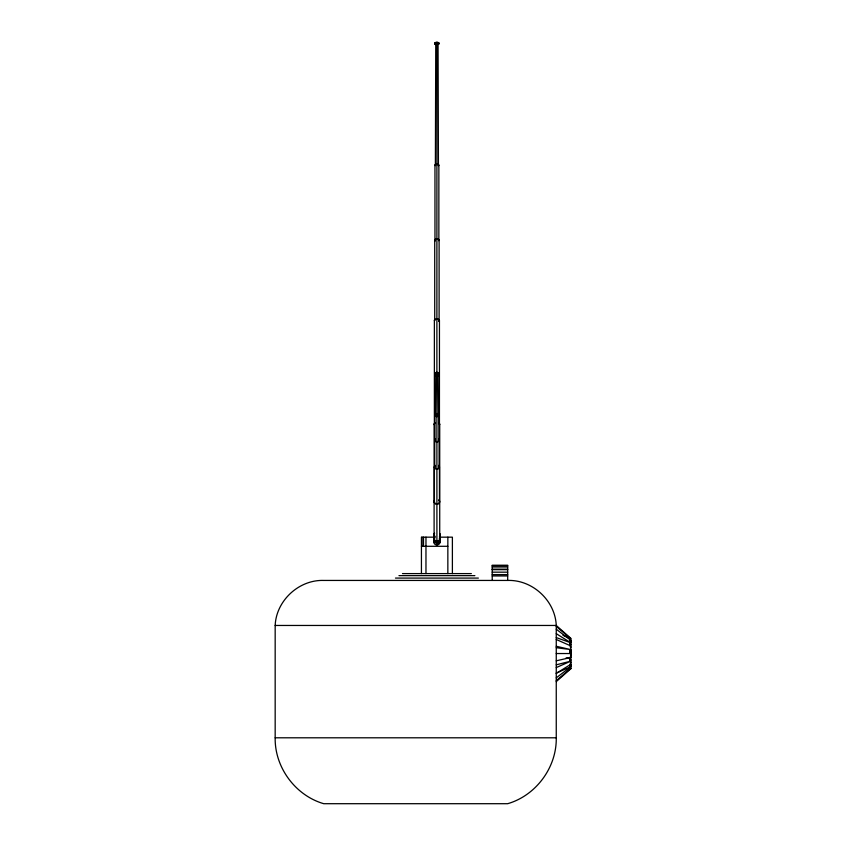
<?xml version="1.0" encoding="UTF-8"?>
<svg xmlns="http://www.w3.org/2000/svg" width="846" height="846" viewBox="0 0 846 846"><rect width="100%" height="100%" fill="white"/><g stroke="black" fill="none" stroke-linecap="round" stroke-linejoin="round"><path stroke-width="1.27" d="M435.383 165.181L435.753 44.066M570.595 655.713A14.414 14.414 0 0 0 570.828 653.535A14.414 12.479 0 0 0 570.595 651.653L570.828 652.901L570.69 651.42A14.414 14.414 0 0 1 570.828 653.535L570.69 655.735L570.69 651.346L570.69 655.661A14.414 13.917 0 0 0 570.828 653.535L570.69 652.446A14.414 7.202 0 0 1 570.828 653.535L570.69 655.09A14.414 10.194 0 0 0 570.828 653.535L570.69 651.991A14.414 10.194 0 0 1 570.828 653.535L570.69 654.635A14.414 7.202 0 0 0 570.828 653.535L570.69 652.975A14.414 3.733 0 0 1 570.828 653.535L570.69 654.106A14.414 3.733 0 0 0 570.828 653.535L570.828 653.26M435.383 414.931L435.743 375.687M556.256 737.797C556.795 767.333 536.068 795.473 507.685 803.7L323.732 803.7C295.36 795.473 274.622 767.333 275.172 737.797L275.172 625.458C276.198 600.649 298.924 579.584 323.732 580.441L507.685 580.441C532.504 579.584 555.23 600.649 556.256 625.458L556.256 737.797L275.172 737.797M570.828 654.17L570.69 655.438A14.414 12.479 0 0 0 570.828 653.535A14.414 13.917 0 0 0 570.595 651.431M440.026 541.979L440.132 541.218L440.026 541.979A3.225 2.792 0 0 1 438.524 543.682L436.906 544.052M556.256 681.622L570.828 668.752L570.828 638.318L556.256 625.458L275.172 625.458M556.256 680.67L570.828 668.234L569.675 668.234M556.256 677.858L570.828 666.722A6.631 6.631 0 0 1 570.437 666.437M556.256 673.395L570.828 664.3A5.192 4.494 0 0 1 570.447 664.099M556.256 673.088L570.828 666.722M556.256 667.579L570.828 661.149L556.256 664.819M437.742 543.957L438.524 543.682M556.256 660.811L570.828 657.479L566.016 657.998M434.981 537.168L421.435 537.168L421.435 573.599M440.132 537.168L452.388 537.168L452.388 573.599M421.435 546.294L447.851 546.294M492.213 565.667L507.685 565.667M492.213 566.989L507.685 566.989M492.213 569.168L507.685 569.168M492.213 569.665L507.685 569.665M492.213 572.171L507.685 572.171M402.474 573.599L471.349 573.599M492.213 574.593L507.685 574.593M398.952 575.64L474.87 575.64M492.213 575.946L507.685 575.946M395.452 578.082L478.371 578.082M562.96 635.283L570.828 638.836L556.256 626.41M556.256 629.213L570.828 640.359L569.675 640.359L569.675 638.836M556.256 637.577L570.828 642.78L556.256 633.675M556.256 647.698L570.828 649.601L556.256 646.27M556.256 653.535L570.828 653.535M570.828 664.3L569.675 664.3L569.675 666.722M569.675 668.752L570.828 668.752M556.256 639.491L570.828 645.932M438.017 375.687L438.429 414.931M438.429 165.181L438.059 43.95M438.387 165.372A1.523 0.761 0 0 0 436.906 164.42L436.885 42.638M436.885 376.671L436.906 416.253M569.675 642.78L569.675 645.932M569.675 649.601L569.675 653.535M569.675 657.479L569.675 661.149M507.685 580.441L507.685 565.223L492.213 565.223L492.213 580.441M447.851 537.168L447.851 573.599M440.132 534.397L440.132 537.527M440.132 538.669L440.132 541.451M439.888 537.295L439.888 537.633A2.982 1.491 0 0 0 439.497 536.882A2.982 1.491 0 0 1 439.888 537.749M439.888 539.642L439.888 540.055A2.982 2.623 3.3 0 0 439.497 538.743A2.982 2.538 3 0 1 436.896 542.561A2.982 2.58 0 0 1 434.326 538.68M439.719 424.237L439.719 538.669A3.225 2.75 2.7 0 1 436.906 542.772A3.225 2.76 2.5 0 0 439.709 538.627M439.444 320.317L439.444 424.237A2.527 1.269 0 0 0 438.704 423.338M439.444 466.929L439.444 501.752M439.106 240.074L439.106 320.317M439.063 374.154L439.063 374.196A2.178 1.893 0 0 1 435.796 375.825A2.178 1.893 0 0 1 435.796 372.557A2.178 1.893 0 0 1 439.063 374.196M439.106 440.036L439.106 466.929M438.863 165.181L438.863 240.074M438.863 414.931L438.863 440.036M438.217 374.27A1.332 1.163 0 0 1 436.208 375.275A1.332 1.163 0 0 1 436.208 373.266A1.332 1.163 0 0 1 438.217 374.27L438.133 374.344M438.598 165.668A1.946 0.973 0 0 0 436.906 164.198L436.885 373.35M436.906 416.623L436.906 441.718A1.946 1.692 0 0 1 435.225 439.19M436.906 441.929L436.906 468.821M436.906 469.118L436.906 503.941M436.906 504.184L436.906 541.102M436.906 541.461L436.906 544.961M434.96 165.181L434.96 240.074M434.96 414.931L434.96 440.036M434.717 240.074L434.717 320.317A2.189 1.1 0 0 1 437.477 319.259A2.189 1.1 0 0 1 438.81 320.867M434.717 440.036L434.717 466.929M434.379 320.317L434.379 424.237A2.527 1.269 0 0 1 435.119 423.338M434.379 466.929L434.379 501.752M434.104 424.237L434.104 538.669M425.972 537.168L425.972 573.599M423.508 537.168L423.508 546.294M421.964 537.168L421.964 546.294M439.709 539.864A3.225 2.792 0 0 1 440.132 541.26M436.906 543.143A3.225 2.792 0 0 1 434.633 538.373M436.906 542.698A3.225 2.792 0 0 1 434.633 537.929A3.225 2.792 0 0 0 436.906 542.624A3.225 2.771 1.9 0 0 439.698 538.521A3.225 2.771 1.6 0 1 436.906 542.624A3.225 2.771 1.3 0 0 439.698 538.437A3.225 2.781 0.6 0 1 436.896 542.508A2.982 2.549 2.3 0 0 439.486 538.68M439.709 538.246A3.225 2.792 0 0 1 438.757 541.926A3.225 2.792 0 0 1 434.442 541.429A3.225 2.792 0 0 1 434.633 537.665M434.633 536.692A3.225 2.792 0 0 0 434.442 540.467A3.225 2.792 0 0 0 438.757 540.954A3.225 2.792 0 0 0 439.709 537.273A3.225 1.618 0 0 1 440.026 537.548M439.624 538.035A2.813 2.432 0 0 1 436.547 541.08A2.813 2.432 0 0 1 434.474 537.453M438.894 500.028A2.813 2.432 0 0 1 439.063 503.317A2.813 2.432 0 0 1 435.299 503.74A2.813 2.432 0 0 1 434.474 500.536M438.704 500.198A2.527 2.189 0 0 1 437.562 503.867A2.527 2.189 0 0 1 434.463 501.181M438.704 465.374A2.527 2.189 0 0 1 438.704 468.473A2.527 2.189 0 0 1 435.119 468.473A2.527 2.189 0 0 1 435.119 465.374M438.81 465.977A2.189 1.904 0 0 1 438.165 468.483A2.189 1.904 0 0 1 435.235 468.145A2.189 1.904 0 0 1 435.362 465.586M438.81 439.085A2.189 1.904 0 0 1 438.165 441.591A2.189 1.904 0 0 1 435.235 441.252A2.189 1.904 0 0 1 435.362 438.693M438.598 439.19A1.946 1.692 0 0 1 436.906 441.718M437.89 413.472A1.946 1.692 0 0 1 438.408 416.021A1.946 1.692 0 0 1 435.415 416.021A1.946 1.692 0 0 1 435.933 413.472M437.668 413.789A1.523 1.322 0 0 1 438.08 415.788A1.523 1.322 0 0 1 435.743 415.788A1.523 1.322 0 0 1 436.145 413.789M434.633 537.051A3.225 1.618 0 0 0 433.797 537.77A3.225 1.618 0 0 1 434.633 536.153M439.709 537.379A3.225 1.618 0 0 1 440.026 537.77A3.225 1.618 0 0 0 439.709 536.491A3.225 1.618 0 0 1 440.026 537.834M434.03 537.802A2.982 1.491 0 0 1 434.326 537.443M439.497 537.443A2.982 1.491 0 0 1 439.793 537.802M433.797 537.548A3.225 1.618 0 0 1 434.633 536.829M434.326 537.221A2.982 1.491 0 0 0 434.03 537.58A2.982 1.491 0 0 1 434.326 536.882A2.982 1.491 0 0 0 433.924 537.749A2.982 1.491 0 0 1 434.326 536.554M439.497 537.221A2.982 1.491 0 0 1 439.793 537.58M433.681 537.749A3.225 1.618 0 0 1 434.633 536.607A3.225 1.618 0 0 0 433.681 537.633M439.709 536.935A3.225 1.618 0 0 1 440.132 537.749M439.709 536.829A3.225 1.618 0 0 1 440.132 537.633M439.497 536.66A2.982 1.491 0 0 1 439.793 537.802A2.982 1.491 0 0 0 439.497 536.554M434.03 537.802A2.982 1.491 0 0 1 434.326 536.66M433.797 537.834A3.225 1.618 0 0 1 434.633 536.269M439.709 533.593A3.225 1.618 0 0 1 439.709 535.201M434.633 535.539A3.225 1.618 0 0 1 434.633 533.255M434.474 535.106A2.813 1.406 0 0 1 434.474 533.689M439.624 534.038A2.813 1.406 0 0 1 439.624 534.757M434.474 424.935A2.813 1.406 0 0 1 435.51 423.011M438.894 423.243A2.813 1.406 0 0 1 439.624 424.597M434.463 320.655A2.527 1.269 0 0 1 437.562 319.101A2.527 1.269 0 0 1 438.704 321.216M435.362 240.846A2.189 1.1 0 0 1 435.235 239.365A2.189 1.1 0 0 1 438.165 239.175A2.189 1.1 0 0 1 438.81 240.624M435.225 240.56A1.946 0.973 0 0 1 436.906 239.09A1.946 0.973 0 0 1 438.598 240.56M435.225 165.668A1.946 0.973 0 0 1 436.906 164.198M435.436 165.372A1.523 0.761 0 0 1 436.906 164.42M435.997 44.394A1.258 0.635 0 0 1 435.997 43.506A1.258 0.635 0 0 1 437.773 43.506A1.258 0.635 0 0 1 437.773 44.394M436.208 44.415A1.332 0.666 0 0 1 436.018 43.326A1.332 0.666 0 0 1 438.133 43.611A1.332 0.666 0 0 1 436.885 44.51M436.113 44.278A1.533 0.761 0 0 1 435.627 43.178A1.533 0.761 0 0 1 437.868 43.03A1.533 0.761 0 0 1 437.964 44.161M436.018 44.256A1.724 0.867 0 0 1 435.563 42.945A1.724 0.867 0 0 1 438.196 42.945A1.724 0.867 0 0 1 437.742 44.256M436.314 44.563A2.178 1.089 0 0 1 434.992 42.956A2.178 1.089 0 0 1 438.418 42.734A2.178 1.089 0 0 1 437.974 44.447M436.314 44.447A2.178 1.089 0 0 1 434.992 42.85A2.178 1.089 0 0 1 438.418 42.617A2.178 1.089 0 0 1 437.974 44.341M439.709 540.118A3.225 3.225 0 0 1 438.757 544.369A3.225 3.225 0 0 1 434.442 543.809A3.225 3.225 0 0 1 434.633 539.452M570.447 641.754A5.192 5.023 0 0 1 570.828 641.543M570.447 641.342A5.192 5.192 0 0 1 570.828 641.12M570.447 642.981A5.192 4.494 0 0 1 570.828 642.791M570.447 644.916A5.192 3.67 0 0 1 570.828 644.758M570.447 647.444A5.192 2.601 0 0 1 570.828 647.327M570.447 650.384A5.192 1.343 0 0 1 570.828 650.32M570.828 656.75A5.192 1.343 0 0 1 570.447 656.697M570.828 659.743A5.192 2.601 0 0 1 570.447 659.637M570.828 662.312A5.192 3.67 0 0 1 570.447 662.164M570.828 665.527A5.192 5.023 0 0 1 570.447 665.316M570.828 665.95A5.192 5.192 0 0 1 570.447 665.739M570.437 650.204A6.631 1.713 0 0 1 570.828 650.119M570.828 656.951A6.631 1.713 0 0 1 570.437 656.877M570.828 660.134A6.631 3.31 0 0 1 570.437 659.986M570.828 662.873A6.631 4.685 0 0 1 570.437 662.651M570.828 664.967A6.631 5.742 0 0 1 570.437 664.702M570.828 666.278A6.631 6.398 0 0 1 570.437 665.992M570.437 647.095A6.631 3.31 0 0 1 570.828 646.936M570.437 644.419A6.631 4.685 0 0 1 570.828 644.208M570.437 642.368A6.631 5.742 0 0 1 570.828 642.114M570.437 641.088A6.631 6.398 0 0 1 570.828 640.792M570.437 640.644A6.631 6.631 0 0 1 570.828 640.348M438.598 374.228L438.598 374.196A1.724 1.491 0 0 0 436.018 372.938A1.724 1.491 0 0 0 436.018 375.518A1.724 1.491 0 0 0 438.598 374.228M438.408 374.27L438.408 374.228A1.533 1.322 0 0 0 436.113 373.086A1.533 1.322 0 0 0 436.113 375.381A1.533 1.322 0 0 0 438.408 374.27A1.533 1.322 0 0 0 436.113 373.118A1.533 1.322 0 0 0 436.113 375.413A1.533 1.322 0 0 0 438.408 374.228M438.059 374.376L438.059 374.344A1.121 0.973 0 0 0 436.314 373.53A1.121 0.973 0 0 0 436.314 375.222A1.121 0.973 0 0 0 438.006 374.376M434.326 538.426A2.982 2.58 0 0 0 436.906 542.297A2.982 2.57 0.7 0 0 439.497 538.447A2.982 2.58 0 0 1 436.906 542.223A2.982 2.58 0 0 1 434.326 538.352M436.906 542.413A2.982 2.559 1.7 0 0 439.486 538.585A2.982 2.57 1.4 0 1 436.896 542.371M436.081 43.664A1.121 0.56 0 0 0 436.081 44.457A1.533 0.761 0 0 1 435.711 43.231A1.533 0.761 0 0 1 438.048 43.231A1.533 0.761 0 0 1 437.646 44.394A1.121 0.56 0 0 0 437.678 43.664A1.121 0.56 0 0 0 436.081 43.664"/></g></svg>
